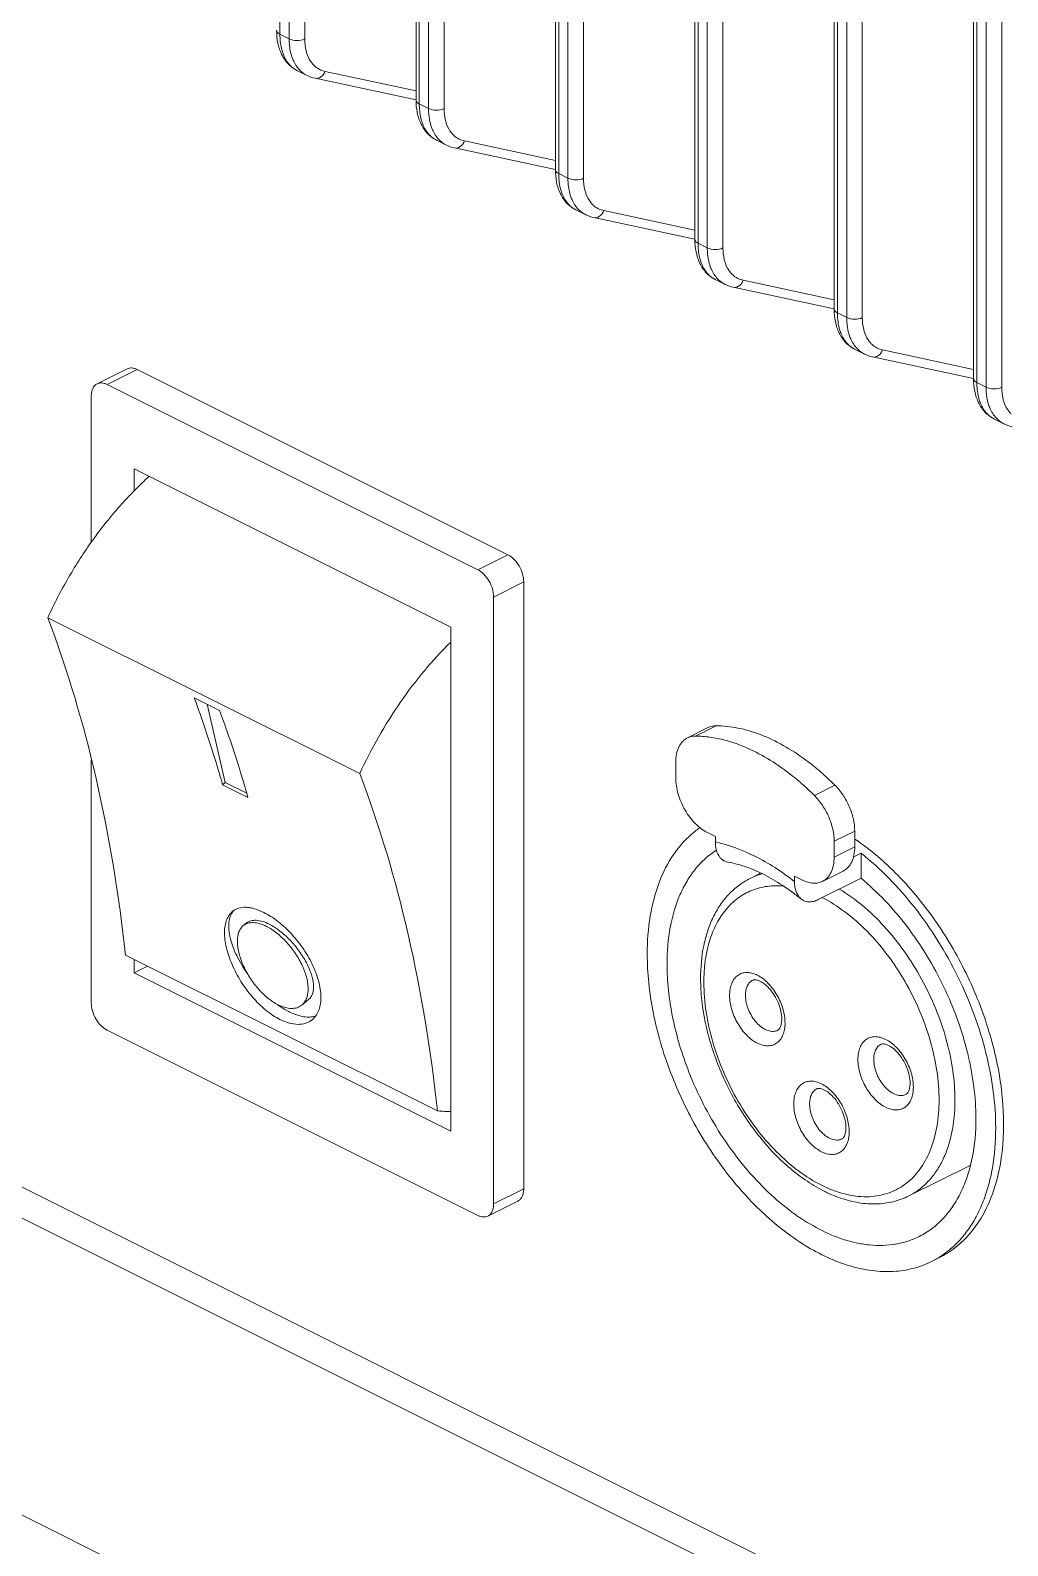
# Model space of a CAD drawing. Header units: millimetres. Extents: x 0 to 2382, y 0 to 1684.
# Drawn here: x 1918.3 to 1961.9, y 900.1 to 967.8 of the extents above; entities that cross this region are included whole.
import ezdxf

# ---------------------------------------------------------------- set-up
doc = ezdxf.new("R2010")
doc.units = ezdxf.units.MM
doc.layers.get('0').update_dxf_attribs({"lineweight": 13})

msp = doc.modelspace()

# ---------------------------------------------------------------- linework, layer by layer
at = {"lineweight": 9}
for p, q in [((1929.444, 1037.347), (1929.444, 967.632)), ((1929.856, 967.425), (1929.856, 1037.141)), ((1930.554, 1037.137), (1930.554, 967.421)), ((1935.52, 964.697), (1935.52, 1034.413)), ((1935.666, 1034.236), (1935.666, 964.52)), ((1936.079, 964.314), (1936.079, 1034.03)), ((1936.776, 1034.025), (1936.776, 964.309)), ((1941.742, 961.586), (1941.742, 1031.301)), ((1941.889, 1031.125), (1941.889, 961.409)), ((1942.301, 961.203), (1942.301, 1030.919)), ((1942.999, 1030.914), (1942.999, 961.198)), ((1947.965, 958.475), (1947.965, 1028.19)), ((1948.111, 1028.013), (1948.111, 958.298)), ((1948.524, 958.092), (1948.524, 1027.807)), ((1949.221, 1027.803), (1949.221, 958.087)), ((1954.187, 955.363), (1954.187, 1025.079)), ((1954.334, 1024.902), (1954.334, 955.186)), ((1954.746, 954.98), (1954.746, 1024.696)), ((1955.444, 1024.692), (1955.444, 954.975)), ((1960.41, 952.252), (1960.41, 1021.968)), ((1960.556, 1021.791), (1960.556, 952.075)), ((1960.969, 951.869), (1960.969, 1021.585)), ((1961.666, 1021.58), (1961.666, 951.864)), ((1929.444, 967.632), (1929.856, 967.425)), ((1930.206, 966.017), (1930.653, 965.794)), ((1930.653, 965.794), (1930.653, 965.794)), ((1935.52, 965.105), (1931.461, 965.976)), ((1931.012, 965.669), (1935.521, 964.701)), ((1935.666, 964.52), (1936.079, 964.314)), ((1936.429, 962.906), (1936.875, 962.683)), ((1936.875, 962.683), (1936.875, 962.683)), ((1937.234, 962.557), (1941.743, 961.59)), ((1941.742, 961.994), (1937.683, 962.865)), ((1941.889, 961.409), (1942.301, 961.203)), ((1942.651, 959.795), (1943.098, 959.572)), ((1947.965, 958.883), (1943.906, 959.754)), ((1943.098, 959.572), (1943.098, 959.572)), ((1943.457, 959.446), (1947.966, 958.479)), ((1948.111, 958.298), (1948.524, 958.092)), ((1948.874, 956.684), (1949.32, 956.46)), ((1949.32, 956.461), (1949.32, 956.461)), ((1949.679, 956.335), (1954.188, 955.367)), ((1954.187, 955.771), (1950.128, 956.642)), ((1954.334, 955.186), (1954.746, 954.98)), ((1955.096, 953.572), (1955.543, 953.349)), ((1955.543, 953.349), (1955.543, 953.349)), ((1955.902, 953.224), (1960.411, 952.256)), ((1960.41, 952.66), (1956.351, 953.531)), ((1921.283, 952.019), (1922.627, 952.691)), ((1923.074, 952.663), (1921.73, 951.991)), ((1923.074, 952.663), (1939.62, 944.389)), ((1921.73, 951.991), (1938.277, 943.718)), ((1960.556, 952.075), (1960.969, 951.869)), ((1921.023, 944.925), (1921.023, 951.478)), ((1961.319, 950.461), (1961.765, 950.238)), ((1961.765, 950.238), (1961.765, 950.238)), ((1922.932, 948.229), (1937.074, 941.158)), ((1922.932, 947.23), (1922.932, 948.229)), ((1938.277, 943.718), (1939.62, 944.389)), ((1940.327, 943.17), (1938.984, 942.498)), ((1940.327, 943.17), (1940.327, 916.063)), ((1938.984, 942.498), (1938.984, 915.392)), ((1919.079, 941.576), (1933.009, 934.611)), ((1937.074, 941.158), (1937.074, 918.641)), ((1926.75, 937.435), (1925.619, 938)), ((1926.201, 937.709), (1927.006, 934.211)), ((1875.91, 937.145), (1974.175, 888.012)), ((1948.918, 936.747), (1947.999, 936.288)), ((1875.385, 936.032), (1974.175, 886.637)), ((1948.554, 936.665), (1947.635, 936.206)), ((1921.023, 924.372), (1921.023, 935.207)), ((1947.115, 935.124), (1947.115, 934.417)), ((1927.006, 934.211), (1926.887, 934.114)), ((1926.887, 934.114), (1928.018, 933.548)), ((1927.963, 933.732), (1927.006, 934.211)), ((1954.222, 934.096), (1953.303, 933.636)), ((1948.53, 931.978), (1948.883, 931.801)), ((1955.106, 932.048), (1954.186, 931.589)), ((1955.106, 931.341), (1955.106, 932.048)), ((1948.883, 931.801), (1948.883, 931.558)), ((1954.186, 930.882), (1954.186, 931.589)), ((1954.186, 930.882), (1955.106, 931.341)), ((1955.389, 931.053), (1955.038, 930.878)), ((1955.389, 929.937), (1955.389, 931.053)), ((1950.905, 930.162), (1950.43, 929.925)), ((1952.419, 930.034), (1952.772, 929.857)), ((1952.419, 929.79), (1952.419, 930.034)), ((1953.479, 928.983), (1955.389, 929.937)), ((1954.586, 930.26), (1953.667, 929.8)), ((1927.959, 927.941), (1927.81, 927.821)), ((1922.546, 926.51), (1936.476, 919.545)), ((1922.932, 925.712), (1922.932, 926.317)), ((1923.537, 926.014), (1922.932, 925.712)), ((1937.074, 918.641), (1922.932, 925.712)), ((1930.727, 924.522), (1930.416, 924.269)), ((1950.227, 924.71), (1950.23, 924.608)), ((1938.277, 914.879), (1921.73, 923.152)), ((1955.954, 921.846), (1955.958, 921.745)), ((1953.09, 919.857), (1953.094, 919.756)), ((1960.252, 917.115), (1957.518, 915.748)), ((1948.539, 886.193), (1887.728, 916.598)), ((1938.984, 915.392), (1940.327, 916.063)), ((1938.724, 914.851), (1940.067, 915.522)), ((1958.894, 912.998), (1958.54, 912.821))]:
    msp.add_line(p, q, dxfattribs=at)
for centre, radius, start, end in [((1931.673, 966.966), 1.013, 243.3687, 257.90688), ((1937.895, 963.855), 1.013, 243.3687, 257.90688), ((1944.118, 960.744), 1.013, 243.3687, 257.90688), ((1950.34, 957.633), 1.013, 243.3687, 257.90688), ((1956.563, 954.521), 1.013, 243.3687, 257.90688), ((1950.592, 928.737), 4.21, 124.59719, 125.20629), ((1948.879, 922.539), 11.073, 54.92894, 55.72053), ((1927.894, 928.027), 0.693, 136.64758, 142.14785), ((1932.014, 928.011), 4.58, 233.96155, 234.62578), ((1931.94, 927.906), 4.452, 234.62532, 235.37617), ((1951.225, 920.034), 8.353, 359.51874, 0.00051)]:
    msp.add_arc(centre, radius, start, end, dxfattribs=at)
for points, knots in [([(1929.297, 967.808), (1929.297, 967.618), (1929.329, 967.249), (1929.495, 966.732), (1929.784, 966.298), (1930.058, 966.091), (1930.206, 966.017)], [0, 0, 0, 0, 0.269976, 0.523615, 0.76416, 1, 1, 1, 1]), ([(1929.444, 967.632), (1929.422, 967.642), (1929.356, 967.681), (1929.297, 967.754), (1929.297, 967.808)], [0, 0, 0, 0, 0.307742, 1, 1, 1, 1]), ([(1929.569, 966.808), (1929.548, 966.87), (1929.471, 967.138), (1929.444, 967.419), (1929.444, 967.632)], [0, 0, 0, 0, 0.234567, 1, 1, 1, 1]), ([(1930.554, 967.421), (1930.446, 967.37), (1930.204, 967.333), (1929.962, 967.373), (1929.856, 967.425)], [0, 0, 0, 0, 0.501923, 1, 1, 1, 1]), ([(1929.856, 967.425), (1929.856, 967.351), (1929.866, 967.072), (1929.918, 966.793), (1929.987, 966.599)], [0, 0, 0, 0, 0.264671, 1, 1, 1, 1]), ([(1930.663, 966.732), (1930.645, 966.784), (1930.578, 967.008), (1930.554, 967.243), (1930.554, 967.421)], [0, 0, 0, 0, 0.235832, 1, 1, 1, 1]), ([(1929.891, 966.254), (1929.856, 966.291), (1929.719, 966.456), (1929.622, 966.653), (1929.569, 966.808)], [0, 0, 0, 0, 0.236563, 1, 1, 1, 1]), ([(1929.987, 966.599), (1930.008, 966.54), (1930.098, 966.32), (1930.236, 966.118), (1930.363, 965.998)], [0, 0, 0, 0, 0.265452, 1, 1, 1, 1]), ([(1930.978, 966.23), (1930.944, 966.263), (1930.809, 966.409), (1930.714, 966.59), (1930.663, 966.732)], [0, 0, 0, 0, 0.238224, 1, 1, 1, 1]), ([(1930.206, 966.018), (1930.119, 966.062), (1930.008, 966.137), (1929.914, 966.229), (1929.891, 966.254)], [0, 0, 0, 0, 0.744907, 1, 1, 1, 1]), ([(1931.012, 965.669), (1931.054, 965.66), (1931.148, 965.661), (1931.328, 965.745), (1931.422, 965.879), (1931.461, 965.976)], [0, 0, 0, 0, 0.224227, 0.463455, 1, 1, 1, 1]), ([(1935.52, 964.697), (1935.52, 964.507), (1935.552, 964.138), (1935.718, 963.621), (1936.006, 963.187), (1936.281, 962.98), (1936.429, 962.906)], [0, 0, 0, 0, 0.269976, 0.523615, 0.76416, 1, 1, 1, 1]), ([(1935.666, 964.52), (1935.645, 964.531), (1935.578, 964.57), (1935.52, 964.643), (1935.52, 964.697)], [0, 0, 0, 0, 0.307741, 1, 1, 1, 1]), ([(1935.791, 963.697), (1935.77, 963.759), (1935.694, 964.027), (1935.666, 964.307), (1935.666, 964.52)], [0, 0, 0, 0, 0.234567, 1, 1, 1, 1]), ([(1936.776, 964.31), (1936.669, 964.259), (1936.426, 964.222), (1936.184, 964.261), (1936.079, 964.314)], [0, 0, 0, 0, 0.501923, 1, 1, 1, 1]), ([(1936.079, 964.314), (1936.079, 964.24), (1936.089, 963.961), (1936.141, 963.682), (1936.209, 963.488)], [0, 0, 0, 0, 0.264671, 1, 1, 1, 1]), ([(1936.886, 963.621), (1936.867, 963.673), (1936.801, 963.896), (1936.776, 964.131), (1936.776, 964.309)], [0, 0, 0, 0, 0.235832, 1, 1, 1, 1]), ([(1936.114, 963.142), (1936.079, 963.179), (1935.941, 963.345), (1935.844, 963.542), (1935.791, 963.697)], [0, 0, 0, 0, 0.236563, 1, 1, 1, 1]), ([(1936.429, 962.906), (1936.341, 962.95), (1936.231, 963.026), (1936.137, 963.118), (1936.114, 963.142)], [0, 0, 0, 0, 0.744907, 1, 1, 1, 1]), ([(1936.209, 963.488), (1936.23, 963.429), (1936.32, 963.209), (1936.459, 963.007), (1936.586, 962.887)], [0, 0, 0, 0, 0.265452, 1, 1, 1, 1]), ([(1937.201, 963.119), (1937.166, 963.152), (1937.031, 963.298), (1936.936, 963.478), (1936.886, 963.621)], [0, 0, 0, 0, 0.238224, 1, 1, 1, 1]), ([(1937.234, 962.558), (1937.277, 962.549), (1937.371, 962.55), (1937.551, 962.634), (1937.645, 962.768), (1937.683, 962.865)], [0, 0, 0, 0, 0.224227, 0.463455, 1, 1, 1, 1]), ([(1941.742, 961.586), (1941.742, 961.396), (1941.774, 961.026), (1941.94, 960.509), (1942.229, 960.075), (1942.503, 959.869), (1942.652, 959.795)], [0, 0, 0, 0, 0.269976, 0.523615, 0.76416, 1, 1, 1, 1]), ([(1941.889, 961.409), (1941.867, 961.42), (1941.801, 961.458), (1941.742, 961.532), (1941.742, 961.586)], [0, 0, 0, 0, 0.307741, 1, 1, 1, 1]), ([(1942.014, 960.586), (1941.993, 960.648), (1941.916, 960.915), (1941.889, 961.196), (1941.889, 961.409)], [0, 0, 0, 0, 0.234567, 1, 1, 1, 1]), ([(1942.999, 961.198), (1942.891, 961.147), (1942.649, 961.111), (1942.407, 961.15), (1942.301, 961.203)], [0, 0, 0, 0, 0.501923, 1, 1, 1, 1]), ([(1942.301, 961.203), (1942.301, 961.129), (1942.311, 960.85), (1942.363, 960.571), (1942.432, 960.377)], [0, 0, 0, 0, 0.264671, 1, 1, 1, 1]), ([(1943.108, 960.51), (1943.09, 960.561), (1943.023, 960.785), (1942.999, 961.02), (1942.999, 961.198)], [0, 0, 0, 0, 0.235832, 1, 1, 1, 1]), ([(1942.336, 960.031), (1942.301, 960.068), (1942.164, 960.234), (1942.067, 960.431), (1942.014, 960.586)], [0, 0, 0, 0, 0.236563, 1, 1, 1, 1]), ([(1942.432, 960.377), (1942.453, 960.317), (1942.543, 960.098), (1942.681, 959.896), (1942.808, 959.776)], [0, 0, 0, 0, 0.265452, 1, 1, 1, 1]), ([(1943.423, 960.008), (1943.389, 960.04), (1943.254, 960.187), (1943.159, 960.367), (1943.108, 960.51)], [0, 0, 0, 0, 0.238224, 1, 1, 1, 1]), ([(1942.651, 959.795), (1942.564, 959.839), (1942.453, 959.915), (1942.359, 960.007), (1942.336, 960.031)], [0, 0, 0, 0, 0.744907, 1, 1, 1, 1]), ([(1943.457, 959.446), (1943.5, 959.437), (1943.593, 959.439), (1943.774, 959.523), (1943.868, 959.656), (1943.906, 959.754)], [0, 0, 0, 0, 0.224227, 0.463455, 1, 1, 1, 1]), ([(1947.965, 958.475), (1947.965, 958.285), (1947.997, 957.915), (1948.163, 957.398), (1948.451, 956.964), (1948.726, 956.758), (1948.874, 956.684)], [0, 0, 0, 0, 0.269976, 0.523615, 0.76416, 1, 1, 1, 1]), ([(1948.111, 958.298), (1948.09, 958.309), (1948.023, 958.347), (1947.965, 958.42), (1947.965, 958.475)], [0, 0, 0, 0, 0.307741, 1, 1, 1, 1]), ([(1948.236, 957.475), (1948.215, 957.536), (1948.139, 957.804), (1948.111, 958.085), (1948.111, 958.298)], [0, 0, 0, 0, 0.234567, 1, 1, 1, 1]), ([(1949.221, 958.087), (1949.114, 958.036), (1948.872, 957.999), (1948.629, 958.039), (1948.524, 958.092)], [0, 0, 0, 0, 0.501923, 1, 1, 1, 1]), ([(1948.524, 958.092), (1948.524, 958.018), (1948.534, 957.738), (1948.586, 957.459), (1948.654, 957.266)], [0, 0, 0, 0, 0.264671, 1, 1, 1, 1]), ([(1949.331, 957.398), (1949.312, 957.45), (1949.246, 957.674), (1949.221, 957.909), (1949.221, 958.087)], [0, 0, 0, 0, 0.235832, 1, 1, 1, 1]), ([(1948.559, 956.92), (1948.524, 956.957), (1948.386, 957.122), (1948.289, 957.319), (1948.236, 957.475)], [0, 0, 0, 0, 0.236563, 1, 1, 1, 1]), ([(1948.654, 957.266), (1948.675, 957.206), (1948.765, 956.986), (1948.904, 956.784), (1949.031, 956.664)], [0, 0, 0, 0, 0.265452, 1, 1, 1, 1]), ([(1949.646, 956.897), (1949.611, 956.929), (1949.476, 957.075), (1949.381, 957.256), (1949.331, 957.398)], [0, 0, 0, 0, 0.238224, 1, 1, 1, 1]), ([(1948.874, 956.684), (1948.786, 956.728), (1948.676, 956.803), (1948.582, 956.895), (1948.559, 956.92)], [0, 0, 0, 0, 0.744907, 1, 1, 1, 1]), ([(1949.679, 956.335), (1949.722, 956.326), (1949.816, 956.327), (1949.996, 956.412), (1950.09, 956.545), (1950.128, 956.642)], [0, 0, 0, 0, 0.224227, 0.463455, 1, 1, 1, 1]), ([(1954.187, 955.363), (1954.187, 955.173), (1954.22, 954.804), (1954.385, 954.287), (1954.674, 953.853), (1954.948, 953.646), (1955.097, 953.572)], [0, 0, 0, 0, 0.269976, 0.523615, 0.76416, 1, 1, 1, 1]), ([(1954.334, 955.186), (1954.312, 955.197), (1954.246, 955.236), (1954.187, 955.309), (1954.187, 955.363)], [0, 0, 0, 0, 0.307742, 1, 1, 1, 1]), ([(1954.459, 954.363), (1954.438, 954.425), (1954.361, 954.693), (1954.334, 954.973), (1954.334, 955.186)], [0, 0, 0, 0, 0.234567, 1, 1, 1, 1]), ([(1955.444, 954.976), (1955.336, 954.925), (1955.094, 954.888), (1954.852, 954.927), (1954.746, 954.98)], [0, 0, 0, 0, 0.501923, 1, 1, 1, 1]), ([(1954.746, 954.98), (1954.746, 954.906), (1954.756, 954.627), (1954.808, 954.348), (1954.877, 954.154)], [0, 0, 0, 0, 0.264671, 1, 1, 1, 1]), ([(1955.553, 954.287), (1955.535, 954.339), (1955.468, 954.562), (1955.444, 954.797), (1955.444, 954.975)], [0, 0, 0, 0, 0.235832, 1, 1, 1, 1]), ([(1954.781, 953.809), (1954.746, 953.846), (1954.609, 954.011), (1954.512, 954.208), (1954.459, 954.363)], [0, 0, 0, 0, 0.236563, 1, 1, 1, 1]), ([(1955.868, 953.785), (1955.834, 953.818), (1955.699, 953.964), (1955.604, 954.145), (1955.553, 954.287)], [0, 0, 0, 0, 0.238224, 1, 1, 1, 1]), ([(1955.097, 953.573), (1955.009, 953.617), (1954.899, 953.692), (1954.804, 953.784), (1954.781, 953.809)], [0, 0, 0, 0, 0.744907, 1, 1, 1, 1]), ([(1954.877, 954.154), (1954.898, 954.095), (1954.988, 953.875), (1955.127, 953.673), (1955.253, 953.553)], [0, 0, 0, 0, 0.265452, 1, 1, 1, 1]), ([(1955.902, 953.224), (1955.945, 953.215), (1956.038, 953.216), (1956.219, 953.3), (1956.313, 953.434), (1956.351, 953.531)], [0, 0, 0, 0, 0.224227, 0.463455, 1, 1, 1, 1]), ([(1923.074, 952.663), (1923.035, 952.682), (1922.958, 952.713), (1922.84, 952.735), (1922.727, 952.73), (1922.658, 952.707), (1922.627, 952.691)], [0, 0, 0, 0, 0.279078, 0.535377, 0.772903, 1, 1, 1, 1]), ([(1960.41, 952.252), (1960.41, 952.062), (1960.442, 951.692), (1960.608, 951.176), (1960.897, 950.742), (1961.171, 950.535), (1961.319, 950.461)], [0, 0, 0, 0, 0.269976, 0.523615, 0.76416, 1, 1, 1, 1]), ([(1960.556, 952.075), (1960.535, 952.086), (1960.468, 952.124), (1960.41, 952.198), (1960.41, 952.252)], [0, 0, 0, 0, 0.307741, 1, 1, 1, 1]), ([(1921.023, 951.478), (1921.023, 951.539), (1921.033, 951.655), (1921.082, 951.813), (1921.165, 951.94), (1921.242, 951.999), (1921.283, 952.019)], [0, 0, 0, 0, 0.289696, 0.549614, 0.782836, 1, 1, 1, 1]), ([(1921.283, 952.019), (1921.314, 952.035), (1921.384, 952.058), (1921.496, 952.064), (1921.614, 952.041), (1921.692, 952.01), (1921.73, 951.991)], [0, 0, 0, 0, 0.227097, 0.464623, 0.720922, 1, 1, 1, 1]), ([(1960.681, 951.252), (1960.66, 951.314), (1960.584, 951.582), (1960.556, 951.862), (1960.556, 952.075)], [0, 0, 0, 0, 0.234567, 1, 1, 1, 1]), ([(1961.666, 951.865), (1961.559, 951.813), (1961.317, 951.777), (1961.074, 951.816), (1960.969, 951.869)], [0, 0, 0, 0, 0.501923, 1, 1, 1, 1]), ([(1960.969, 951.869), (1960.969, 951.795), (1960.979, 951.516), (1961.031, 951.237), (1961.099, 951.043)], [0, 0, 0, 0, 0.264671, 1, 1, 1, 1]), ([(1961.776, 951.176), (1961.757, 951.228), (1961.691, 951.451), (1961.666, 951.686), (1961.666, 951.864)], [0, 0, 0, 0, 0.235832, 1, 1, 1, 1]), ([(1961.004, 950.697), (1960.969, 950.734), (1960.831, 950.9), (1960.734, 951.097), (1960.681, 951.252)], [0, 0, 0, 0, 0.236563, 1, 1, 1, 1]), ([(1961.099, 951.043), (1961.12, 950.984), (1961.211, 950.764), (1961.349, 950.562), (1961.476, 950.442)], [0, 0, 0, 0, 0.265452, 1, 1, 1, 1]), ([(1962.091, 950.674), (1962.057, 950.707), (1961.921, 950.853), (1961.827, 951.033), (1961.776, 951.176)], [0, 0, 0, 0, 0.238224, 1, 1, 1, 1]), ([(1961.319, 950.461), (1961.231, 950.505), (1961.121, 950.581), (1961.027, 950.673), (1961.004, 950.697)], [0, 0, 0, 0, 0.744907, 1, 1, 1, 1]), ([(1923.621, 947.899), (1923.158, 947.48), (1922.263, 946.57), (1921.055, 945.049), (1919.976, 943.377), (1919.359, 942.186), (1919.079, 941.576)], [0, 0, 0, 0, 0.239042, 0.48769, 0.742582, 1, 1, 1, 1]), ([(1940.327, 943.17), (1940.327, 943.291), (1940.285, 943.542), (1940.135, 943.891), (1939.913, 944.189), (1939.721, 944.339), (1939.62, 944.389)], [0, 0, 0, 0, 0.246815, 0.511785, 0.770303, 1, 1, 1, 1]), ([(1938.277, 943.718), (1938.377, 943.667), (1938.569, 943.517), (1938.791, 943.219), (1938.942, 942.87), (1938.984, 942.619), (1938.984, 942.498)], [0, 0, 0, 0, 0.229697, 0.488215, 0.753184, 1, 1, 1, 1]), ([(1919.079, 941.576), (1919.965, 939.236), (1921.436, 934.267), (1922.264, 929.157), (1922.546, 926.51)], [0, 0, 0, 0, 0.48446, 1, 1, 1, 1]), ([(1933.009, 934.611), (1933.264, 935.167), (1933.821, 936.254), (1934.787, 937.793), (1935.863, 939.212), (1936.657, 940.076), (1937.069, 940.48)], [0, 0, 0, 0, 0.255991, 0.510011, 0.758968, 1, 1, 1, 1]), ([(1926.887, 934.114), (1926.792, 934.446), (1926.406, 935.753), (1925.972, 937.046), (1925.619, 938)], [0, 0, 0, 0, 0.253305, 1, 1, 1, 1]), ([(1926.75, 937.435), (1926.867, 937.119), (1927.327, 935.836), (1927.736, 934.536), (1928.018, 933.548)], [0, 0, 0, 0, 0.246757, 1, 1, 1, 1]), ([(1948.918, 936.747), (1948.855, 936.748), (1948.729, 936.735), (1948.609, 936.693), (1948.554, 936.665)], [0, 0, 0, 0, 0.508543, 1, 1, 1, 1]), ([(1954.222, 934.096), (1954.015, 934.301), (1953.595, 934.692), (1952.834, 935.303), (1951.946, 935.883), (1950.927, 936.37), (1949.918, 936.671), (1949.243, 936.746), (1948.918, 936.747)], [0, 0, 0, 0, 0.144096, 0.283328, 0.481782, 0.667151, 0.839474, 1, 1, 1, 1]), ([(1947.115, 935.124), (1947.115, 935.246), (1947.135, 935.477), (1947.234, 935.794), (1947.375, 936.01), (1947.516, 936.137), (1947.595, 936.186), (1947.635, 936.206)], [0, 0, 0, 0, 0.28949, 0.549139, 0.782196, 0.892171, 1, 1, 1, 1]), ([(1947.635, 936.206), (1947.69, 936.233), (1947.81, 936.275), (1947.936, 936.288), (1947.999, 936.288)], [0, 0, 0, 0, 0.491457, 1, 1, 1, 1]), ([(1947.999, 936.288), (1948.213, 936.287), (1948.652, 936.254), (1949.434, 936.095), (1950.347, 935.768), (1951.365, 935.223), (1952.367, 934.508), (1952.995, 933.942), (1953.303, 933.636)], [0, 0, 0, 0, 0.105875, 0.216732, 0.393301, 0.583063, 0.785711, 1, 1, 1, 1]), ([(1936.476, 919.545), (1936.194, 922.192), (1935.366, 927.302), (1933.895, 932.271), (1933.009, 934.611)], [0, 0, 0, 0, 0.51554, 1, 1, 1, 1]), ([(1948.53, 931.978), (1948.433, 932.026), (1948.241, 932.148), (1947.977, 932.38), (1947.735, 932.662), (1947.451, 933.09), (1947.245, 933.567), (1947.135, 934.057), (1947.115, 934.3), (1947.115, 934.417)], [0, 0, 0, 0, 0.110367, 0.230002, 0.356939, 0.488571, 0.753057, 0.880175, 1, 1, 1, 1]), ([(1955.106, 932.048), (1955.106, 932.228), (1955.059, 932.603), (1954.879, 933.147), (1954.601, 933.659), (1954.356, 933.962), (1954.222, 934.096)], [0, 0, 0, 0, 0.237135, 0.491721, 0.750655, 1, 1, 1, 1]), ([(1953.303, 933.636), (1953.437, 933.502), (1953.682, 933.2), (1953.959, 932.688), (1954.14, 932.143), (1954.186, 931.769), (1954.186, 931.589)], [0, 0, 0, 0, 0.249345, 0.508279, 0.762865, 1, 1, 1, 1]), ([(1945.843, 926.549), (1945.843, 927.116), (1945.903, 927.952), (1946.129, 929.017), (1946.429, 929.963), (1946.86, 930.819), (1947.422, 931.537), (1947.739, 931.841), (1947.904, 931.978)], [0, 0, 0, 0, 0.284334, 0.41747, 0.544482, 0.781019, 0.892261, 1, 1, 1, 1]), ([(1947.904, 931.978), (1947.925, 931.995), (1948.01, 932.064), (1948.097, 932.13), (1948.164, 932.177)], [0, 0, 0, 0, 0.250901, 1, 1, 1, 1]), ([(1949.441, 930.659), (1949.399, 930.667), (1949.317, 930.691), (1949.205, 930.754), (1949.108, 930.841), (1948.996, 930.992), (1948.904, 931.234), (1948.883, 931.446), (1948.883, 931.558)], [0, 0, 0, 0, 0.110874, 0.22075, 0.332948, 0.450326, 0.707286, 1, 1, 1, 1]), ([(1952.419, 929.79), (1952.136, 930.01), (1951.564, 930.417), (1950.412, 931.076), (1949.495, 931.423), (1948.883, 931.558)], [0, 0, 0, 0, 0.270377, 0.527534, 1, 1, 1, 1]), ([(1954.586, 930.26), (1954.667, 930.3), (1954.822, 930.418), (1954.987, 930.671), (1955.086, 930.988), (1955.106, 931.22), (1955.106, 931.341)], [0, 0, 0, 0, 0.217151, 0.450406, 0.710255, 1, 1, 1, 1]), ([(1960.182, 913.993), (1960.604, 914.466), (1961.299, 915.665), (1961.781, 917.799), (1961.765, 920.233), (1961.256, 922.823), (1960.29, 925.412), (1958.926, 927.839), (1957.251, 929.951), (1955.93, 931.118), (1955.241, 931.602)], [0, 0, 0, 0, 0.095077, 0.203127, 0.324843, 0.457702, 0.597171, 0.737724, 0.873645, 1, 1, 1, 1]), ([(1948.93, 931.193), (1948.756, 931.082), (1948.421, 930.826), (1947.979, 930.36), (1947.599, 929.812), (1947.167, 928.96), (1946.81, 927.715), (1946.726, 926.659), (1946.726, 926.107)], [0, 0, 0, 0, 0.107472, 0.217843, 0.332617, 0.45296, 0.712754, 1, 1, 1, 1]), ([(1952.716, 929.011), (1952.444, 929.231), (1951.9, 929.631), (1951.06, 930.118), (1950.245, 930.465), (1949.702, 930.612), (1949.441, 930.659)], [0, 0, 0, 0, 0.283651, 0.54607, 0.785191, 1, 1, 1, 1]), ([(1954.186, 930.882), (1954.186, 930.76), (1954.167, 930.528), (1954.068, 930.212), (1953.902, 929.958), (1953.748, 929.841), (1953.667, 929.8)], [0, 0, 0, 0, 0.289745, 0.549594, 0.782849, 1, 1, 1, 1]), ([(1955.389, 931.053), (1955.825, 930.71), (1956.672, 929.944), (1957.821, 928.63), (1958.853, 927.151), (1959.741, 925.549), (1960.461, 923.867), (1960.992, 922.151), (1961.32, 920.45), (1961.399, 919.32), (1961.399, 918.77)], [0, 0, 0, 0, 0.118141, 0.242379, 0.370853, 0.501409, 0.631774, 0.759686, 0.883029, 1, 1, 1, 1]), ([(1950.43, 929.925), (1950.255, 929.837), (1949.917, 929.628), (1949.469, 929.227), (1949.085, 928.746), (1948.77, 928.194), (1948.525, 927.581), (1948.287, 926.673), (1948.224, 925.951), (1948.224, 925.461)], [0, 0, 0, 0, 0.112401, 0.226165, 0.342713, 0.463223, 0.588706, 0.719853, 1, 1, 1, 1]), ([(1950.43, 929.925), (1950.474, 929.947), (1950.651, 930.03), (1950.837, 930.096), (1950.979, 930.135)], [0, 0, 0, 0, 0.24921, 1, 1, 1, 1]), ([(1960.515, 919.212), (1960.515, 919.688), (1960.448, 920.666), (1960.17, 922.14), (1959.72, 923.627), (1959.108, 925.089), (1958.352, 926.486), (1957.472, 927.783), (1956.489, 928.945), (1955.763, 929.628), (1955.389, 929.937)], [0, 0, 0, 0, 0.116685, 0.239625, 0.367111, 0.497136, 0.627547, 0.75617, 0.88093, 1, 1, 1, 1]), ([(1948.37, 925.285), (1948.37, 925.608), (1948.409, 926.232), (1948.594, 927.116), (1948.902, 927.897), (1949.328, 928.554), (1949.864, 929.068), (1950.498, 929.423), (1951.209, 929.607), (1951.704, 929.613), (1951.954, 929.591)], [0, 0, 0, 0, 0.151887, 0.292953, 0.423284, 0.544187, 0.658289, 0.769403, 0.881934, 1, 1, 1, 1]), ([(1952.419, 929.79), (1952.419, 929.708), (1952.43, 929.552), (1952.486, 929.334), (1952.579, 929.149), (1952.667, 929.05), (1952.716, 929.011)], [0, 0, 0, 0, 0.284672, 0.544881, 0.781568, 1, 1, 1, 1]), ([(1953.667, 929.8), (1953.604, 929.769), (1953.465, 929.723), (1953.241, 929.711), (1953.004, 929.756), (1952.849, 929.818), (1952.772, 929.857)], [0, 0, 0, 0, 0.227117, 0.464642, 0.720834, 1, 1, 1, 1]), ([(1954.418, 929.456), (1954.779, 929.24), (1955.49, 928.727), (1956.46, 927.788), (1957.346, 926.682), (1958.117, 925.445), (1958.747, 924.12), (1959.216, 922.751), (1959.507, 921.385), (1959.578, 920.476), (1959.578, 920.034)], [0, 0, 0, 0, 0.113144, 0.234461, 0.361987, 0.493231, 0.62541, 0.755677, 0.881315, 1, 1, 1, 1]), ([(1927.328, 928.46), (1927.367, 928.492), (1927.454, 928.548), (1927.653, 928.628), (1927.881, 928.65), (1928.12, 928.624), (1928.391, 928.56), (1928.592, 928.478), (1928.725, 928.411)], [0, 0, 0, 0, 0.102921, 0.207992, 0.434674, 0.56095, 0.697157, 1, 1, 1, 1]), ([(1952.716, 929.011), (1952.764, 928.972), (1952.875, 928.908), (1953.068, 928.872), (1953.276, 928.896), (1953.412, 928.949), (1953.479, 928.983)], [0, 0, 0, 0, 0.229928, 0.464856, 0.718649, 1, 1, 1, 1]), ([(1953.635, 929.082), (1953.994, 928.902), (1954.705, 928.451), (1955.681, 927.588), (1956.579, 926.542), (1957.366, 925.351), (1958.013, 924.059), (1958.496, 922.715), (1958.797, 921.368), (1958.871, 920.47), (1958.871, 920.034)], [0, 0, 0, 0, 0.110421, 0.230045, 0.356953, 0.488511, 0.621677, 0.753277, 0.88026, 1, 1, 1, 1]), ([(1929.444, 923.634), (1929.336, 923.687), (1929.121, 923.814), (1928.696, 924.128), (1928.198, 924.623), (1927.69, 925.315), (1927.354, 925.949), (1927.156, 926.465), (1927.05, 926.836), (1926.985, 927.189), (1926.963, 927.518), (1926.985, 927.816), (1927.052, 928.078), (1927.164, 928.297), (1927.27, 928.413), (1927.328, 928.46)], [0, 0, 0, 0, 0.061939, 0.128382, 0.271339, 0.421208, 0.568848, 0.639039, 0.70541, 0.767123, 0.823584, 0.874542, 0.920224, 0.9615, 1, 1, 1, 1]), ([(1928.004, 925.659), (1927.91, 925.792), (1927.735, 926.06), (1927.512, 926.471), (1927.339, 926.875), (1927.22, 927.263), (1927.158, 927.623), (1927.155, 927.947), (1927.212, 928.227), (1927.296, 928.386), (1927.347, 928.452)], [0, 0, 0, 0, 0.161668, 0.317149, 0.463366, 0.597747, 0.71847, 0.824803, 0.91761, 1, 1, 1, 1]), ([(1927.81, 927.821), (1927.84, 927.845), (1927.903, 927.887), (1928.05, 927.946), (1928.268, 927.968), (1928.552, 927.915), (1928.741, 927.837), (1928.839, 927.788)], [0, 0, 0, 0, 0.103454, 0.208997, 0.436175, 0.697996, 1, 1, 1, 1]), ([(1928.962, 927.888), (1928.864, 927.937), (1928.677, 928.015), (1928.399, 928.071), (1928.187, 928.056), (1928.046, 928.002), (1927.986, 927.963), (1927.959, 927.941)], [0, 0, 0, 0, 0.308861, 0.573723, 0.798764, 0.901076, 1, 1, 1, 1]), ([(1928.725, 928.411), (1928.833, 928.357), (1929.05, 928.232), (1929.481, 927.923), (1929.887, 927.542), (1930.257, 927.107), (1930.514, 926.754), (1930.742, 926.386), (1930.992, 925.896), (1931.173, 925.4), (1931.263, 924.913), (1931.281, 924.583), (1931.253, 924.281), (1931.177, 924.014), (1931.056, 923.788), (1930.943, 923.667), (1930.881, 923.617)], [0, 0, 0, 0, 0.061669, 0.127971, 0.27062, 0.344975, 0.419769, 0.493845, 0.566079, 0.700918, 0.76211, 0.818435, 0.869795, 0.916511, 0.959436, 1, 1, 1, 1]), ([(1930.727, 924.522), (1930.767, 924.554), (1930.839, 924.634), (1930.909, 924.786), (1930.945, 924.967), (1930.947, 925.174), (1930.915, 925.402), (1930.824, 925.742), (1930.63, 926.187), (1930.303, 926.706), (1929.9, 927.187), (1929.453, 927.592), (1929.126, 927.806), (1928.962, 927.888)], [0, 0, 0, 0, 0.036492, 0.075531, 0.119033, 0.168074, 0.223023, 0.283708, 0.419674, 0.568897, 0.721896, 0.868622, 1, 1, 1, 1]), ([(1929.366, 924.285), (1929.203, 924.367), (1928.88, 924.585), (1928.45, 925.008), (1928.075, 925.515), (1927.783, 926.062), (1927.621, 926.53), (1927.555, 926.887), (1927.539, 927.128), (1927.556, 927.347), (1927.606, 927.539), (1927.689, 927.701), (1927.768, 927.787), (1927.81, 927.821)], [0, 0, 0, 0, 0.128185, 0.271147, 0.420959, 0.568449, 0.704709, 0.766373, 0.822834, 0.873859, 0.919695, 0.961209, 1, 1, 1, 1]), ([(1928.839, 927.788), (1929.003, 927.707), (1929.328, 927.49), (1929.767, 927.076), (1930.154, 926.579), (1930.458, 926.04), (1930.626, 925.575), (1930.692, 925.218), (1930.706, 924.976), (1930.686, 924.755), (1930.631, 924.559), (1930.543, 924.394), (1930.461, 924.306), (1930.416, 924.269)], [0, 0, 0, 0, 0.127915, 0.270657, 0.419868, 0.566301, 0.7014, 0.762683, 0.819048, 0.87037, 0.916967, 0.959693, 1, 1, 1, 1]), ([(1949.727, 916.359), (1949.127, 917.084), (1948.316, 918.26), (1947.431, 919.94), (1946.868, 921.255), (1946.418, 922.593), (1946.09, 923.933), (1945.89, 925.251), (1945.843, 926.123), (1945.843, 926.549)], [0, 0, 0, 0, 0.254189, 0.383648, 0.512779, 0.640223, 0.764665, 0.884941, 1, 1, 1, 1]), ([(1946.726, 926.107), (1946.726, 925.717), (1946.771, 924.92), (1947.027, 923.289), (1947.394, 922.074), (1947.705, 921.281)], [0, 0, 0, 0, 0.236047, 0.483052, 1, 1, 1, 1]), ([(1948.224, 925.461), (1948.224, 925.132), (1948.264, 924.458), (1948.43, 923.442), (1948.701, 922.415), (1949.195, 921.053), (1949.868, 919.755), (1950.695, 918.572), (1951.374, 917.769), (1952.103, 917.06), (1952.87, 916.461), (1953.661, 915.982), (1954.465, 915.633), (1955.27, 915.425), (1956.062, 915.366), (1956.823, 915.464), (1957.297, 915.637), (1957.518, 915.748)], [0, 0, 0, 0, 0.064239, 0.131232, 0.200388, 0.271016, 0.413353, 0.483556, 0.552035, 0.618125, 0.681312, 0.741281, 0.797962, 0.851566, 0.902591, 0.951769, 1, 1, 1, 1]), ([(1958.871, 920.034), (1958.871, 919.632), (1958.812, 918.861), (1958.523, 917.791), (1958.11, 917.031), (1957.691, 916.546), (1957.342, 916.248), (1956.957, 916.013), (1956.539, 915.842), (1956.093, 915.739), (1955.455, 915.69), (1954.6, 915.81), (1953.571, 916.213), (1952.549, 916.859), (1951.571, 917.721), (1950.67, 918.767), (1949.88, 919.96), (1949.231, 921.253), (1948.746, 922.6), (1948.445, 923.948), (1948.37, 924.848), (1948.37, 925.285)], [0, 0, 0, 0, 0.063409, 0.121043, 0.173279, 0.197842, 0.221689, 0.245157, 0.268616, 0.292435, 0.316954, 0.369066, 0.426556, 0.489819, 0.558379, 0.631139, 0.706587, 0.782971, 0.858465, 0.931313, 1, 1, 1, 1]), ([(1951.994, 923.473), (1951.994, 923.684), (1951.921, 924.123), (1951.658, 924.733), (1951.325, 925.181), (1951.01, 925.459), (1950.769, 925.611), (1950.526, 925.706), (1950.289, 925.739), (1950.068, 925.707), (1949.873, 925.609), (1949.716, 925.449), (1949.602, 925.239), (1949.533, 924.987), (1949.52, 924.805), (1949.52, 924.71)], [0, 0, 0, 0, 0.141388, 0.293185, 0.44129, 0.509943, 0.573289, 0.630856, 0.683038, 0.731305, 0.778143, 0.826485, 0.878784, 0.936519, 1, 1, 1, 1]), ([(1950.552, 925.386), (1950.501, 925.361), (1950.404, 925.287), (1950.301, 925.129), (1950.239, 924.931), (1950.227, 924.786), (1950.227, 924.71)], [0, 0, 0, 0, 0.21716, 0.450393, 0.710293, 1, 1, 1, 1]), ([(1951.848, 923.65), (1951.848, 923.764), (1951.818, 924.007), (1951.705, 924.368), (1951.527, 924.716), (1951.304, 925.017), (1951.061, 925.241), (1950.857, 925.359), (1950.718, 925.4), (1950.645, 925.407), (1950.591, 925.402), (1950.563, 925.392), (1950.552, 925.386)], [0, 0, 0, 0, 0.145071, 0.307702, 0.475746, 0.637244, 0.780007, 0.891558, 0.932212, 0.962484, 0.984153, 1, 1, 1, 1]), ([(1949.52, 924.71), (1949.52, 924.499), (1949.593, 924.06), (1949.856, 923.449), (1950.189, 923.002), (1950.504, 922.724), (1950.745, 922.572), (1950.988, 922.477), (1951.224, 922.444), (1951.446, 922.476), (1951.641, 922.574), (1951.798, 922.734), (1951.912, 922.944), (1951.981, 923.196), (1951.994, 923.378), (1951.994, 923.473)], [0, 0, 0, 0, 0.141388, 0.293185, 0.44129, 0.509943, 0.573289, 0.630856, 0.683038, 0.731305, 0.778143, 0.826485, 0.878784, 0.936519, 1, 1, 1, 1]), ([(1950.23, 924.608), (1950.238, 924.503), (1950.277, 924.289), (1950.39, 923.979), (1950.554, 923.69), (1950.756, 923.44), (1950.984, 923.247), (1951.222, 923.125), (1951.425, 923.09), (1951.572, 923.11), (1951.639, 923.135), (1951.67, 923.15)], [0, 0, 0, 0, 0.136372, 0.280304, 0.425503, 0.565445, 0.694484, 0.80903, 0.909032, 0.955175, 1, 1, 1, 1]), ([(1921.73, 923.152), (1921.63, 923.203), (1921.438, 923.353), (1921.216, 923.651), (1921.065, 924), (1921.023, 924.251), (1921.023, 924.372)], [0, 0, 0, 0, 0.229697, 0.488215, 0.753184, 1, 1, 1, 1]), ([(1930.416, 924.269), (1930.386, 924.245), (1930.319, 924.201), (1930.168, 924.137), (1929.945, 924.11), (1929.656, 924.159), (1929.464, 924.236), (1929.366, 924.285)], [0, 0, 0, 0, 0.106021, 0.213779, 0.443091, 0.703168, 1, 1, 1, 1]), ([(1929.863, 923.973), (1929.825, 923.991), (1929.67, 924.073), (1929.52, 924.167), (1929.41, 924.243)], [0, 0, 0, 0, 0.239132, 1, 1, 1, 1]), ([(1931.022, 923.784), (1930.944, 923.757), (1930.768, 923.726), (1930.486, 923.747), (1930.177, 923.83), (1929.97, 923.919), (1929.863, 923.973)], [0, 0, 0, 0, 0.205474, 0.437785, 0.702413, 1, 1, 1, 1]), ([(1930.881, 923.617), (1930.839, 923.583), (1930.748, 923.522), (1930.541, 923.435), (1930.235, 923.396), (1929.84, 923.461), (1929.578, 923.567), (1929.444, 923.634)], [0, 0, 0, 0, 0.106474, 0.214618, 0.444317, 0.704057, 1, 1, 1, 1]), ([(1951.67, 923.15), (1951.688, 923.16), (1951.718, 923.183), (1951.752, 923.227), (1951.781, 923.28), (1951.808, 923.349), (1951.84, 923.473), (1951.848, 923.577), (1951.848, 923.65)], [0, 0, 0, 0, 0.114952, 0.19841, 0.30568, 0.440575, 0.602951, 1, 1, 1, 1]), ([(1957.722, 920.609), (1957.722, 920.82), (1957.649, 921.26), (1957.385, 921.87), (1957.052, 922.317), (1956.737, 922.595), (1956.496, 922.747), (1956.254, 922.842), (1956.017, 922.875), (1955.796, 922.843), (1955.601, 922.745), (1955.443, 922.586), (1955.329, 922.375), (1955.261, 922.123), (1955.247, 921.941), (1955.247, 921.846)], [0, 0, 0, 0, 0.141388, 0.293185, 0.44129, 0.509943, 0.573289, 0.630856, 0.683038, 0.731305, 0.778143, 0.826485, 0.878784, 0.936519, 1, 1, 1, 1]), ([(1956.279, 922.522), (1956.228, 922.497), (1956.132, 922.424), (1956.028, 922.265), (1955.966, 922.067), (1955.954, 921.922), (1955.954, 921.846)], [0, 0, 0, 0, 0.21716, 0.450393, 0.710293, 1, 1, 1, 1]), ([(1957.576, 920.786), (1957.576, 920.9), (1957.546, 921.144), (1957.432, 921.504), (1957.255, 921.852), (1957.031, 922.153), (1956.789, 922.377), (1956.584, 922.496), (1956.445, 922.536), (1956.372, 922.543), (1956.318, 922.538), (1956.29, 922.528), (1956.279, 922.522)], [0, 0, 0, 0, 0.145071, 0.307702, 0.475746, 0.637244, 0.780007, 0.891558, 0.932212, 0.962484, 0.984153, 1, 1, 1, 1]), ([(1955.247, 921.846), (1955.247, 921.635), (1955.32, 921.196), (1955.584, 920.586), (1955.917, 920.138), (1956.232, 919.86), (1956.473, 919.708), (1956.716, 919.613), (1956.952, 919.58), (1957.173, 919.612), (1957.368, 919.71), (1957.526, 919.87), (1957.64, 920.08), (1957.708, 920.332), (1957.722, 920.514), (1957.722, 920.609)], [0, 0, 0, 0, 0.141388, 0.293185, 0.44129, 0.509943, 0.573289, 0.630856, 0.683038, 0.731305, 0.778143, 0.826485, 0.878784, 0.936519, 1, 1, 1, 1]), ([(1947.705, 921.281), (1947.895, 920.798), (1948.322, 919.851), (1949.094, 918.508), (1949.979, 917.269), (1950.956, 916.166), (1952.001, 915.225), (1953.393, 914.259), (1954.55, 913.772), (1955.32, 913.627)], [0, 0, 0, 0, 0.139049, 0.277897, 0.414342, 0.546322, 0.672037, 0.790099, 1, 1, 1, 1]), ([(1955.958, 921.745), (1955.966, 921.64), (1956.004, 921.425), (1956.118, 921.116), (1956.281, 920.826), (1956.483, 920.576), (1956.711, 920.384), (1956.95, 920.261), (1957.153, 920.227), (1957.3, 920.246), (1957.366, 920.271), (1957.397, 920.286)], [0, 0, 0, 0, 0.136372, 0.280304, 0.425503, 0.565445, 0.694484, 0.80903, 0.909032, 0.955175, 1, 1, 1, 1]), ([(1954.858, 918.62), (1954.858, 918.831), (1954.785, 919.271), (1954.521, 919.881), (1954.189, 920.328), (1953.873, 920.606), (1953.632, 920.758), (1953.39, 920.853), (1953.153, 920.887), (1952.932, 920.854), (1952.737, 920.756), (1952.58, 920.597), (1952.465, 920.386), (1952.397, 920.134), (1952.383, 919.952), (1952.383, 919.857)], [0, 0, 0, 0, 0.141388, 0.293185, 0.44129, 0.509943, 0.573289, 0.630856, 0.683038, 0.731305, 0.778143, 0.826485, 0.878784, 0.936519, 1, 1, 1, 1]), ([(1953.415, 920.534), (1953.364, 920.508), (1953.268, 920.435), (1953.165, 920.276), (1953.103, 920.078), (1953.09, 919.933), (1953.09, 919.857)], [0, 0, 0, 0, 0.21716, 0.450393, 0.710293, 1, 1, 1, 1]), ([(1954.712, 918.797), (1954.712, 918.911), (1954.682, 919.155), (1954.569, 919.515), (1954.391, 919.863), (1954.167, 920.164), (1953.925, 920.388), (1953.721, 920.507), (1953.582, 920.547), (1953.508, 920.555), (1953.455, 920.549), (1953.426, 920.539), (1953.415, 920.534)], [0, 0, 0, 0, 0.145071, 0.307702, 0.475746, 0.637244, 0.780007, 0.891558, 0.932212, 0.962484, 0.984153, 1, 1, 1, 1]), ([(1957.397, 920.286), (1957.416, 920.296), (1957.445, 920.319), (1957.48, 920.364), (1957.509, 920.416), (1957.536, 920.486), (1957.568, 920.609), (1957.576, 920.713), (1957.576, 920.786)], [0, 0, 0, 0, 0.114952, 0.19841, 0.30568, 0.440575, 0.602951, 1, 1, 1, 1]), ([(1952.383, 919.857), (1952.383, 919.646), (1952.456, 919.207), (1952.72, 918.597), (1953.053, 918.149), (1953.368, 917.872), (1953.609, 917.719), (1953.852, 917.624), (1954.088, 917.591), (1954.31, 917.623), (1954.504, 917.722), (1954.662, 917.881), (1954.776, 918.091), (1954.844, 918.343), (1954.858, 918.525), (1954.858, 918.62)], [0, 0, 0, 0, 0.141388, 0.293185, 0.44129, 0.509943, 0.573289, 0.630856, 0.683038, 0.731305, 0.778143, 0.826485, 0.878784, 0.936519, 1, 1, 1, 1]), ([(1959.578, 919.964), (1959.574, 919.49), (1959.509, 918.793), (1959.276, 917.92), (1959.042, 917.341), (1958.746, 916.826), (1958.392, 916.383), (1957.984, 916.017), (1957.677, 915.827), (1957.518, 915.748)], [0, 0, 0, 0, 0.288697, 0.422109, 0.548296, 0.667888, 0.781958, 0.892031, 1, 1, 1, 1]), ([(1937.073, 919.526), (1937.023, 919.525), (1936.824, 919.523), (1936.625, 919.532), (1936.476, 919.545)], [0, 0, 0, 0, 0.252662, 1, 1, 1, 1]), ([(1953.094, 919.756), (1953.102, 919.651), (1953.14, 919.436), (1953.254, 919.127), (1953.417, 918.837), (1953.62, 918.587), (1953.847, 918.395), (1954.086, 918.272), (1954.289, 918.238), (1954.436, 918.258), (1954.502, 918.282), (1954.533, 918.298)], [0, 0, 0, 0, 0.136372, 0.280304, 0.425503, 0.565445, 0.694484, 0.80903, 0.909032, 0.955175, 1, 1, 1, 1]), ([(1957.981, 913.939), (1958.179, 914.038), (1958.56, 914.274), (1959.068, 914.732), (1959.506, 915.286), (1959.871, 915.93), (1960.158, 916.656), (1960.441, 917.748), (1960.515, 918.619), (1960.515, 919.212)], [0, 0, 0, 0, 0.107708, 0.217563, 0.33149, 0.451033, 0.577279, 0.710836, 1, 1, 1, 1]), ([(1954.533, 918.298), (1954.552, 918.307), (1954.581, 918.33), (1954.616, 918.375), (1954.645, 918.427), (1954.672, 918.497), (1954.704, 918.62), (1954.712, 918.724), (1954.712, 918.797)], [0, 0, 0, 0, 0.114952, 0.19841, 0.30568, 0.440575, 0.602951, 1, 1, 1, 1]), ([(1961.399, 918.77), (1961.399, 918.174), (1961.332, 917.295), (1961.081, 916.181), (1960.825, 915.426), (1960.499, 914.74), (1960.106, 914.129), (1959.649, 913.601), (1959.301, 913.304), (1959.119, 913.172)], [0, 0, 0, 0, 0.285797, 0.419096, 0.545916, 0.666611, 0.78182, 0.892522, 1, 1, 1, 1]), ([(1940.067, 915.522), (1940.108, 915.543), (1940.185, 915.602), (1940.268, 915.728), (1940.317, 915.887), (1940.327, 916.003), (1940.327, 916.063)], [0, 0, 0, 0, 0.217164, 0.450386, 0.710304, 1, 1, 1, 1]), ([(1950.927, 915.069), (1950.823, 915.169), (1950.404, 915.581), (1950.01, 916.018), (1949.727, 916.359)], [0, 0, 0, 0, 0.245527, 1, 1, 1, 1]), ([(1938.984, 915.392), (1938.984, 915.331), (1938.974, 915.215), (1938.924, 915.057), (1938.842, 914.93), (1938.765, 914.871), (1938.724, 914.851)], [0, 0, 0, 0, 0.289696, 0.549614, 0.782836, 1, 1, 1, 1]), ([(1958.54, 912.821), (1958.279, 912.69), (1957.719, 912.482), (1956.815, 912.347), (1955.861, 912.389), (1954.873, 912.604), (1953.867, 912.988), (1952.859, 913.533), (1951.864, 914.23), (1951.236, 914.776), (1950.927, 915.069)], [0, 0, 0, 0, 0.103949, 0.210718, 0.322736, 0.441789, 0.568942, 0.704576, 0.848489, 1, 1, 1, 1]), ([(1938.724, 914.851), (1938.692, 914.835), (1938.623, 914.812), (1938.511, 914.806), (1938.392, 914.829), (1938.315, 914.86), (1938.277, 914.879)], [0, 0, 0, 0, 0.227097, 0.464623, 0.720922, 1, 1, 1, 1]), ([(1955.761, 913.563), (1955.958, 913.543), (1956.349, 913.528), (1956.924, 913.583), (1957.472, 913.716), (1957.817, 913.857), (1957.981, 913.939)], [0, 0, 0, 0, 0.26098, 0.512778, 0.758076, 1, 1, 1, 1]), ([(1958.894, 912.998), (1959.014, 913.058), (1959.489, 913.325), (1959.909, 913.687), (1960.182, 913.993)], [0, 0, 0, 0, 0.246975, 1, 1, 1, 1]), ([(1955.32, 913.627), (1955.357, 913.62), (1955.503, 913.594), (1955.65, 913.574), (1955.761, 913.563)], [0, 0, 0, 0, 0.25304, 1, 1, 1, 1]), ([(1959.119, 913.172), (1959.073, 913.139), (1958.887, 913.01), (1958.691, 912.897), (1958.54, 912.821)], [0, 0, 0, 0, 0.251013, 1, 1, 1, 1])]:
    msp.add_open_spline(points, degree=3, knots=knots, dxfattribs=at)
for points in [[(1930.363, 965.998), (1930.449, 965.917), (1930.547, 965.847), (1930.653, 965.795)], [(1931.012, 965.669), (1930.888, 965.695), (1930.766, 965.738), (1930.653, 965.794)], [(1931.219, 966.061), (1931.131, 966.105), (1931.049, 966.163), (1930.978, 966.23)], [(1937.441, 962.95), (1937.354, 962.994), (1937.272, 963.052), (1937.201, 963.119)], [(1936.586, 962.887), (1936.671, 962.806), (1936.77, 962.736), (1936.875, 962.683)], [(1937.234, 962.557), (1937.11, 962.584), (1936.989, 962.626), (1936.875, 962.683)], [(1942.808, 959.776), (1942.894, 959.694), (1942.992, 959.625), (1943.098, 959.572)], [(1943.664, 959.839), (1943.576, 959.883), (1943.495, 959.941), (1943.423, 960.008)], [(1943.457, 959.446), (1943.333, 959.473), (1943.211, 959.515), (1943.098, 959.572)], [(1949.031, 956.664), (1949.116, 956.583), (1949.215, 956.514), (1949.32, 956.461)], [(1949.679, 956.335), (1949.555, 956.361), (1949.434, 956.404), (1949.32, 956.46)], [(1949.886, 956.727), (1949.799, 956.771), (1949.717, 956.829), (1949.646, 956.897)], [(1956.109, 953.616), (1956.021, 953.66), (1955.94, 953.718), (1955.868, 953.785)], [(1955.253, 953.553), (1955.339, 953.472), (1955.437, 953.402), (1955.543, 953.349)], [(1955.902, 953.224), (1955.778, 953.25), (1955.656, 953.292), (1955.543, 953.349)], [(1961.476, 950.442), (1961.561, 950.361), (1961.66, 950.291), (1961.765, 950.238)], [(1962.124, 950.112), (1962, 950.139), (1961.879, 950.181), (1961.765, 950.238)]]:
    msp.add_open_spline(points, degree=3, dxfattribs=at)

doc.saveas('drawing.dxf')
